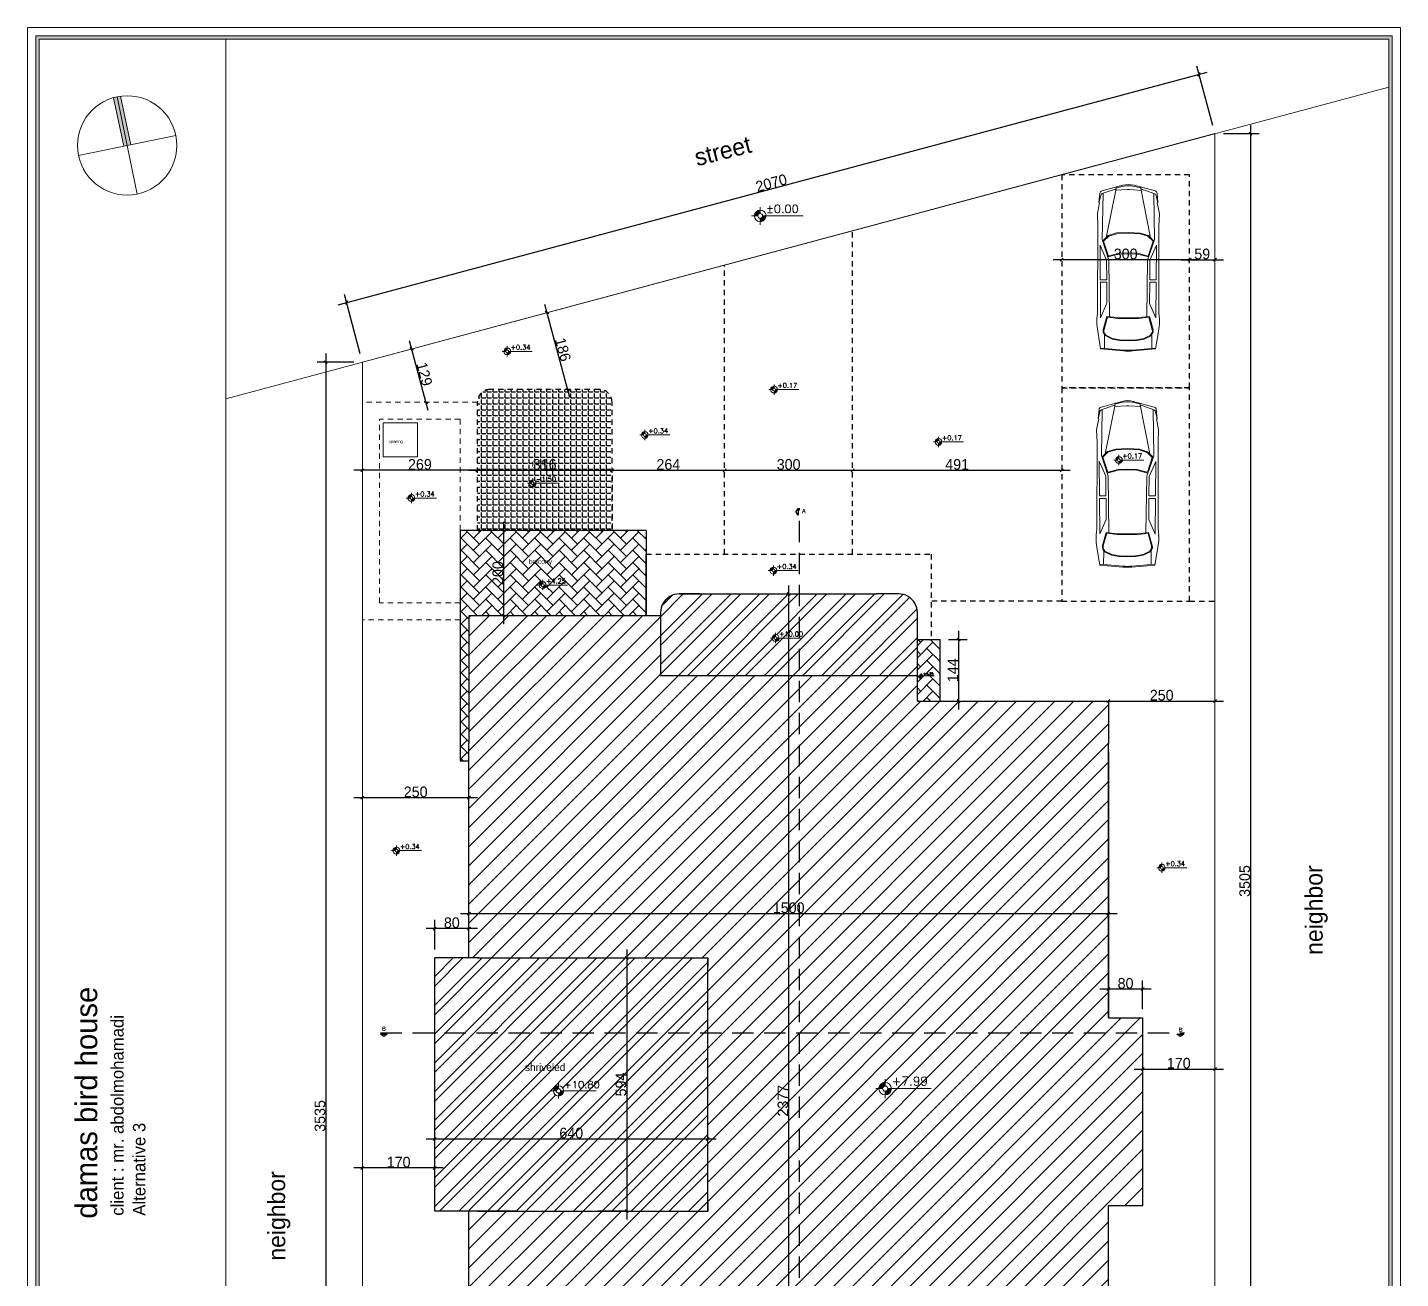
# Model space of a CAD drawing. Header units: metres. Extents: x 294 to 1101, y -498 to -355.
# Drawn here: x 657.96 to 690.16, y -392.95 to -363.62 of the extents above; entities that cross this region are included whole.
import ezdxf

# ---------------------------------------------------------------- set-up
doc = ezdxf.new("R2010")
doc.units = ezdxf.units.M
for name, pattern in [('DASHDOT2', [0.5, 0.25, -0.125, 0, -0.125]), ('DASHED', [0.75, 0.5, -0.25]), ('HIDDEN2', [0.1875, 0.125, -0.0625])]:
    doc.linetypes.add(name, pattern=pattern)
for name, color, linetype, lineweight in [('19-JARDINERIA', 80, 'Continuous', 0), ('2', 2, 'Continuous', 13), ('D', 2, 'Continuous', 13), ('fur', 251, 'Continuous', 9), ('land', 96, 'Continuous', 15), ('roof', 16, 'DASHDOT2', 18), ('wall', 7, 'Continuous', 25)]:
    doc.layers.add(name, color=color, linetype=linetype, lineweight=lineweight)
for name, color, linetype in [('dim', 156, 'Continuous'), ('hatch', 26, 'Continuous'), ('pool', 160, 'Continuous'), ('ramp', 46, 'Continuous'), ('stair', 142, 'Continuous'), ('text', 3, 'Continuous')]:
    doc.layers.add(name, color=color, linetype=linetype)
doc.styles.add('alalala', font='bgothm.ttf', dxfattribs={"height": 0.2})
doc.styles.add('ROMAND', font='romand.shx', dxfattribs={"height": 0.2})
doc.dimstyles.new('DIMA', dxfattribs={"dimtxt": 0.25, "dimasz": 0.07, "dimexe": 0.2, "dimexo": 0.2, "dimgap": 0.01, "dimtad": 1, "dimdec": 0, "dimlfac": 100, "dimrnd": 1, "dimzin": 0, "dimdsep": 46, "dimtxsty": 'Standard', "dimblk1": 'OBLIQUE', "dimblk2": 'OBLIQUE', "dimsah": 1, "dimcen": 0.09, "dimdle": 0.2, "dimclrd": 1, "dimclre": 1, "dimclrt": 2, "dimadec": 0, "dimazin": 0, "dimtfac": 1, "dimtdec": 0, "dimtofl": 0, "dimtmove": 2, "dimatfit": 3, "dimldrblk": 'OBLIQUE', "dimfxl": 1, "dimtolj": 1, "dimtzin": 0, "dimarcsym": 0})

# ---------------------------------------------------------------- blocks, each defined once
blk = doc.blocks.new('A$C6C9229B2')
at = {"layer": 'dim'}
h = blk.add_hatch(color=256, dxfattribs=at)
h.paths.add_polyline_path([(0.294, 0.376), (0.294, 0.492, 0.414214), (0.098, 0.296), (0.214, 0.296, -0.414214)])
h.paths.add_polyline_path([(0.49, 0.296), (0.373, 0.296, -0.414214), (0.294, 0.217), (0.294, 0.1, 0.414214)])
at = {"layer": '2'}
for p, q in [((0.294, 0.592), (0.294, 0.376)), ((0, 0.296), (0.214, 0.296)), ((0.294, 0.217), (0.294, 0)), ((0.373, 0.296), (1.727, 0.296))]:
    blk.add_line(p, q, dxfattribs=at)
for radius in [0.196, 0.0796]:
    blk.add_circle((0.294, 0.296), radius, dxfattribs=at)
blk = doc.blocks.new('_OBLIQUE')
at = {"color": 0, "linetype": 'ByBlock'}
blk.add_line((-0.5, -0.5), (0.5, 0.5), dxfattribs=at)
blk = doc.blocks.new('*D309')
at = {"layer": 'DEFPOINTS', "color": 0, "transparency": 16777216}
for p in [(685.437, -364.715), (685.81, -366.108), (665.816, -371.466)]:
    blk.add_point(p, dxfattribs=at)
at = {"layer": 'wall', "color": 1, "lineweight": -2, "transparency": 16777216}
for p, q in [((685.759, -365.915), (685.385, -364.522)), ((665.249, -370.125), (685.63, -364.663)), ((665.764, -371.272), (665.391, -369.88))]:
    blk.add_line(p, q, dxfattribs=at)
at = {"layer": 'wall', "color": 1, "lineweight": -2, "transparency": 16777216, "xscale": 0.07, "yscale": 0.07, "zscale": 0.07}
for p, rotation in [((685.437, -364.715), 15.00000000000006), ((665.443, -370.073), 195.0000000000001)]:
    blk.add_blockref('_OBLIQUE', p, dxfattribs=dict(at, rotation=rotation))
at = {"layer": 'wall', "color": 2, "transparency": 16777216, "insert": (675.405, -367.264), "char_height": 0.25, "attachment_point": 5, "rotation": 15}
blk.add_mtext('\\A1;2070', dxfattribs=at)
blk = doc.blocks.new('*D310')
at = {"layer": 'DEFPOINTS', "color": 0, "transparency": 16777216}
for p in [(685.81, -366.108), (685.81, -401.157), (686.645, -401.157)]:
    blk.add_point(p, dxfattribs=at)
at = {"layer": 'wall', "color": 1, "lineweight": -2, "transparency": 16777216}
for p, q in [((686.01, -366.108), (686.845, -366.108)), ((686.645, -365.908), (686.645, -401.357)), ((686.01, -401.157), (686.845, -401.157))]:
    blk.add_line(p, q, dxfattribs=at)
at = {"layer": 'wall', "color": 1, "lineweight": -2, "transparency": 16777216, "xscale": 0.07, "yscale": 0.07, "zscale": 0.07}
for p, rotation in [((686.645, -366.108), 90), ((686.645, -401.157), 270)]:
    blk.add_blockref('_OBLIQUE', p, dxfattribs=dict(at, rotation=rotation))
at = {"layer": 'wall', "color": 2, "transparency": 16777216, "insert": (686.51, -383.632), "char_height": 0.25, "attachment_point": 5, "rotation": 90}
blk.add_mtext('\\A1;3505', dxfattribs=at)
blk = doc.blocks.new('*D311')
at = {"layer": 'DEFPOINTS', "color": 0, "transparency": 16777216}
for p in [(665.816, -371.466), (664.955, -406.815), (665.816, -406.815)]:
    blk.add_point(p, dxfattribs=at)
at = {"layer": 'wall', "color": 1, "lineweight": -2, "transparency": 16777216}
for p, q in [((664.955, -371.266), (664.955, -407.015)), ((665.616, -371.466), (664.755, -371.466)), ((665.616, -406.815), (664.755, -406.815))]:
    blk.add_line(p, q, dxfattribs=at)
at = {"layer": 'wall', "color": 1, "lineweight": -2, "transparency": 16777216, "xscale": 0.07, "yscale": 0.07, "zscale": 0.07}
for p, rotation in [((664.955, -371.466), 90), ((664.955, -406.815), 270)]:
    blk.add_blockref('_OBLIQUE', p, dxfattribs=dict(at, rotation=rotation))
at = {"layer": 'wall', "color": 2, "transparency": 16777216, "insert": (664.82, -389.14), "char_height": 0.25, "attachment_point": 5, "rotation": 90}
blk.add_mtext('\\A1;3535', dxfattribs=at)
blk = doc.blocks.new('sdfdfssd')
at = {"layer": 'fur'}
for p, q in [((318.524, -272.841), (319.015, -272.707)), ((318.865, -272.745), (318.622, -273.938)), ((318.861, -272.767), (319.043, -272.728)), ((319.435, -272.768), (319.253, -272.729)), ((319.772, -272.841), (319.28, -272.707)), ((319.431, -272.747), (319.669, -273.94)), ((318.455, -273.112), (318.478, -272.895)), ((318.505, -272.93), (318.456, -273.108)), ((318.858, -272.789), (318.532, -272.902)), ((318.553, -272.895), (318.533, -273.979)), ((319.117, -272.809), (318.849, -272.825)), ((319.179, -272.809), (319.447, -272.827)), ((319.438, -272.79), (319.764, -272.905)), ((319.743, -272.897), (319.758, -273.982)), ((319.79, -272.933), (319.84, -273.115)), ((319.841, -273.114), (319.818, -272.895)), ((318.42, -273.371), (318.473, -273.116)), ((318.432, -273.672), (318.42, -273.371)), ((318.473, -273.116), (318.455, -273.112)), ((319.821, -273.119), (319.841, -273.114)), ((319.874, -273.374), (319.821, -273.119)), ((319.861, -273.675), (319.874, -273.374)), ((318.422, -275.703), (318.432, -273.672)), ((319.862, -275.706), (319.861, -273.675)), ((318.533, -273.979), (318.691, -274.462)), ((318.676, -273.886), (318.545, -274.012)), ((318.686, -273.902), (318.565, -274.018)), ((318.565, -274.018), (318.679, -274.366)), ((318.869, -273.826), (318.676, -273.886)), ((318.872, -273.844), (318.686, -273.902)), ((319.146, -273.811), (318.869, -273.826)), ((319.146, -273.829), (318.872, -273.844)), ((319.146, -273.811), (319.423, -273.827)), ((319.146, -273.829), (319.42, -273.845)), ((319.42, -273.845), (319.606, -273.904)), ((319.423, -273.827), (319.615, -273.888)), ((319.758, -273.982), (319.598, -274.464)), ((319.606, -273.904), (319.726, -274.02)), ((319.726, -274.02), (319.611, -274.368)), ((319.615, -273.888), (319.746, -274.014)), ((318.483, -274.112), (318.636, -274.464)), ((318.488, -274.926), (318.483, -274.112)), ((318.926, -274.32), (318.667, -274.387)), ((318.924, -274.302), (318.679, -274.366)), ((319.145, -274.293), (318.924, -274.302)), ((319.145, -274.311), (318.926, -274.32)), ((319.145, -274.293), (319.366, -274.303)), ((319.145, -274.311), (319.363, -274.321)), ((319.363, -274.321), (319.623, -274.389)), ((319.366, -274.303), (319.611, -274.368)), ((319.807, -274.114), (319.653, -274.466)), ((319.799, -274.926), (319.807, -274.114)), ((318.636, -274.464), (318.639, -274.926)), ((318.691, -274.462), (318.707, -275.788)), ((319.598, -274.464), (319.576, -275.79)), ((319.653, -274.466), (319.648, -274.926)), ((318.488, -274.926), (318.639, -274.926)), ((318.494, -275.815), (318.489, -274.983)), ((318.489, -274.983), (318.64, -274.983)), ((318.64, -274.983), (318.644, -275.474)), ((319.647, -274.983), (319.641, -275.476)), ((319.647, -274.983), (319.798, -274.983)), ((319.648, -274.926), (319.799, -274.926)), ((319.789, -275.818), (319.798, -274.983)), ((318.644, -275.474), (318.494, -275.815)), ((319.641, -275.476), (319.789, -275.818)), ((318.408, -275.838), (318.422, -275.703)), ((318.644, -275.781), (318.558, -276.087)), ((318.657, -275.801), (318.576, -276.092)), ((318.903, -275.81), (318.644, -275.781)), ((318.901, -275.828), (318.657, -275.801)), ((319.15, -275.814), (318.903, -275.81)), ((319.149, -275.832), (318.903, -275.828)), ((319.134, -275.814), (319.38, -275.811)), ((319.134, -275.832), (319.38, -275.829)), ((319.38, -275.811), (319.639, -275.783)), ((319.382, -275.829), (319.626, -275.803)), ((319.626, -275.803), (319.706, -276.095)), ((319.639, -275.783), (319.724, -276.09)), ((319.875, -275.841), (319.862, -275.706)), ((318.434, -276.179), (318.412, -276.018)), ((318.496, -276.544), (318.434, -276.179)), ((318.575, -276.191), (318.603, -276.232)), ((318.586, -276.224), (318.583, -276.529)), ((318.586, -276.224), (318.767, -276.315)), ((318.59, -276.181), (318.615, -276.219)), ((318.615, -276.219), (318.773, -276.297)), ((318.767, -276.315), (318.944, -276.346)), ((318.773, -276.297), (318.948, -276.328)), ((319.509, -276.299), (319.334, -276.329)), ((319.514, -276.316), (319.337, -276.347)), ((319.667, -276.221), (319.509, -276.299)), ((319.696, -276.227), (319.514, -276.316)), ((319.692, -276.183), (319.667, -276.221)), ((319.707, -276.193), (319.679, -276.235)), ((319.696, -276.227), (319.697, -276.531)), ((319.783, -276.546), (319.848, -276.182)), ((319.848, -276.182), (319.871, -276.021)), ((319.032, -276.591), (318.496, -276.544)), ((319.032, -276.572), (318.497, -276.524)), ((318.944, -276.346), (319.141, -276.354)), ((318.945, -276.328), (319.141, -276.336)), ((319.336, -276.329), (319.14, -276.336)), ((319.337, -276.347), (319.141, -276.354)), ((319.248, -276.572), (319.782, -276.527)), ((319.248, -276.591), (319.783, -276.546))]:
    blk.add_line(p, q, dxfattribs=at)
for centre, radius, start, end in [((319.147, -273.191), 0.502, 74.5425, 105.2195), ((319.147, -273.219), 0.502, 77.7862, 101.9758), ((318.54, -272.901), 0.0627, 105.2195, 174.0708), ((318.546, -272.942), 0.0418, 109.0916, 164.3948), ((319.147, -273.31), 0.502, 86.3545, 93.4075), ((319.75, -272.944), 0.0418, 15.3672, 70.6704), ((319.756, -272.901), 0.0627, 5.9292, 74.7805), ((319.157, -275.913), 0.752, 174.2553, 187.9526), ((319.126, -275.913), 0.752, 351.8094, 5.5067), ((318.679, -276.121), 0.125, 164.3504, 213.6169), ((318.679, -276.121), 0.107, 164.3504, 213.6169), ((319.603, -276.123), 0.107, 326.1451, 15.4116), ((319.603, -276.123), 0.125, 326.1451, 15.4116), ((319.142, -275.322), 1.254, 264.9402, 274.8218), ((319.142, -275.342), 1.254, 264.9402, 274.8218)]:
    blk.add_arc(centre, radius, start, end, dxfattribs=at)
blk = doc.blocks.new('*D385')
at = {"layer": 'DEFPOINTS', "color": 0, "transparency": 16777216}
for p in [(665.816, -390.361), (665.816, -390.361), (667.512, -390.361)]:
    blk.add_point(p, dxfattribs=at)
at = {"layer": 'wall', "color": 1, "lineweight": -2, "transparency": 16777216}
blk.add_line((667.712, -390.361), (665.616, -390.361), dxfattribs=at)
at = {"layer": 'wall', "color": 1, "lineweight": -2, "transparency": 16777216, "xscale": 0.07, "yscale": 0.07, "zscale": 0.07, "rotation": 180}
blk.add_blockref('_OBLIQUE', (665.816, -390.361), dxfattribs=at)
at = {"layer": 'wall', "color": 1, "lineweight": -2, "transparency": 16777216, "xscale": 0.07, "yscale": 0.07, "zscale": 0.07}
blk.add_blockref('_OBLIQUE', (667.512, -390.361), dxfattribs=at)
at = {"layer": 'wall', "color": 2, "transparency": 16777216, "insert": (666.664, -390.226), "char_height": 0.25, "attachment_point": 5}
blk.add_mtext('\\A1;170', dxfattribs=at)
blk = doc.blocks.new('*D386')
at = {"layer": 'DEFPOINTS', "color": 0, "transparency": 16777216}
for p in [(684.114, -388.042), (685.81, -388.042), (685.81, -388.042)]:
    blk.add_point(p, dxfattribs=at)
at = {"layer": 'wall', "color": 1, "lineweight": -2, "transparency": 16777216}
blk.add_line((683.914, -388.042), (686.01, -388.042), dxfattribs=at)
at = {"layer": 'wall', "color": 1, "lineweight": -2, "transparency": 16777216, "xscale": 0.07, "yscale": 0.07, "zscale": 0.07, "rotation": 180}
blk.add_blockref('_OBLIQUE', (684.114, -388.042), dxfattribs=at)
at = {"layer": 'wall', "color": 1, "lineweight": -2, "transparency": 16777216, "xscale": 0.07, "yscale": 0.07, "zscale": 0.07}
blk.add_blockref('_OBLIQUE', (685.81, -388.042), dxfattribs=at)
at = {"layer": 'wall', "color": 2, "transparency": 16777216, "insert": (684.962, -387.907), "char_height": 0.25, "attachment_point": 5}
blk.add_mtext('\\A1;170', dxfattribs=at)
blk = doc.blocks.new('*D387')
at = {"layer": 'DEFPOINTS', "color": 0, "transparency": 16777216}
for p in [(683.314, -379.411), (685.81, -379.411), (685.81, -379.411)]:
    blk.add_point(p, dxfattribs=at)
at = {"layer": 'wall', "color": 1, "lineweight": -2, "transparency": 16777216}
blk.add_line((683.114, -379.411), (686.01, -379.411), dxfattribs=at)
at = {"layer": 'wall', "color": 1, "lineweight": -2, "transparency": 16777216, "xscale": 0.07, "yscale": 0.07, "zscale": 0.07, "rotation": 180}
blk.add_blockref('_OBLIQUE', (683.314, -379.411), dxfattribs=at)
at = {"layer": 'wall', "color": 1, "lineweight": -2, "transparency": 16777216, "xscale": 0.07, "yscale": 0.07, "zscale": 0.07}
blk.add_blockref('_OBLIQUE', (685.81, -379.411), dxfattribs=at)
at = {"layer": 'wall', "color": 2, "transparency": 16777216, "insert": (684.562, -379.276), "char_height": 0.25, "attachment_point": 5}
blk.add_mtext('\\A1;250', dxfattribs=at)
blk = doc.blocks.new('*D388')
at = {"layer": 'DEFPOINTS', "color": 0, "transparency": 16777216}
for p in [(665.816, -381.678), (665.816, -381.678), (668.312, -381.678)]:
    blk.add_point(p, dxfattribs=at)
at = {"layer": 'wall', "color": 1, "lineweight": -2, "transparency": 16777216}
blk.add_line((668.512, -381.678), (665.616, -381.678), dxfattribs=at)
at = {"layer": 'wall', "color": 1, "lineweight": -2, "transparency": 16777216, "xscale": 0.07, "yscale": 0.07, "zscale": 0.07, "rotation": 180}
blk.add_blockref('_OBLIQUE', (665.816, -381.678), dxfattribs=at)
at = {"layer": 'wall', "color": 1, "lineweight": -2, "transparency": 16777216, "xscale": 0.07, "yscale": 0.07, "zscale": 0.07}
blk.add_blockref('_OBLIQUE', (668.312, -381.678), dxfattribs=at)
at = {"layer": 'wall', "color": 2, "transparency": 16777216, "insert": (667.064, -381.543), "char_height": 0.25, "attachment_point": 5}
blk.add_mtext('\\A1;250', dxfattribs=at)
blk = doc.blocks.new('*D389')
at = {"layer": 'DEFPOINTS', "color": 0, "transparency": 16777216}
for p in [(670.147, -370.305), (670.147, -370.305), (670.629, -372.105)]:
    blk.add_point(p, dxfattribs=at)
at = {"layer": 'wall', "color": 1, "lineweight": -2, "transparency": 16777216}
blk.add_line((670.681, -372.298), (670.095, -370.112), dxfattribs=at)
at = {"layer": 'wall', "color": 1, "lineweight": -2, "transparency": 16777216, "xscale": 0.07, "yscale": 0.07, "zscale": 0.07}
for p, rotation in [((670.147, -370.305), 105.0000000000011), ((670.629, -372.105), 285.0000000000011)]:
    blk.add_blockref('_OBLIQUE', p, dxfattribs=dict(at, rotation=rotation))
at = {"layer": 'wall', "color": 2, "transparency": 16777216, "insert": (670.518, -371.17), "char_height": 0.25, "attachment_point": 5, "rotation": 285}
blk.add_mtext('\\A1;186', dxfattribs=at)
blk = doc.blocks.new('*D390')
at = {"layer": 'DEFPOINTS', "color": 0, "transparency": 16777216}
for p in [(666.97, -371.156), (666.97, -371.156), (667.305, -372.405)]:
    blk.add_point(p, dxfattribs=at)
at = {"layer": 'wall', "color": 1, "lineweight": -2, "transparency": 16777216}
blk.add_line((667.357, -372.598), (666.918, -370.963), dxfattribs=at)
at = {"layer": 'wall', "color": 1, "lineweight": -2, "transparency": 16777216, "xscale": 0.07, "yscale": 0.07, "zscale": 0.07}
for p, rotation in [((666.97, -371.156), 105.0000000000032), ((667.305, -372.405), 285.0000000000032)]:
    blk.add_blockref('_OBLIQUE', p, dxfattribs=dict(at, rotation=rotation))
at = {"layer": 'wall', "color": 2, "transparency": 16777216, "insert": (667.268, -371.746), "char_height": 0.25, "attachment_point": 5, "rotation": 285}
blk.add_mtext('\\A1;129', dxfattribs=at)
blk = doc.blocks.new('*D391')
at = {"layer": 'DEFPOINTS', "color": 0, "transparency": 16777216}
for p in [(685.217, -369.065), (685.81, -369.065), (685.81, -369.065)]:
    blk.add_point(p, dxfattribs=at)
at = {"layer": 'wall', "color": 1, "lineweight": -2, "transparency": 16777216}
blk.add_line((685.017, -369.065), (686.01, -369.065), dxfattribs=at)
at = {"layer": 'wall', "color": 1, "lineweight": -2, "transparency": 16777216, "xscale": 0.07, "yscale": 0.07, "zscale": 0.07, "rotation": 180}
blk.add_blockref('_OBLIQUE', (685.217, -369.065), dxfattribs=at)
at = {"layer": 'wall', "color": 1, "lineweight": -2, "transparency": 16777216, "xscale": 0.07, "yscale": 0.07, "zscale": 0.07}
blk.add_blockref('_OBLIQUE', (685.81, -369.065), dxfattribs=at)
at = {"layer": 'wall', "color": 2, "transparency": 16777216, "insert": (685.513, -368.93), "char_height": 0.25, "attachment_point": 5}
blk.add_mtext('\\A1;59', dxfattribs=at)
blk = doc.blocks.new('*D392')
at = {"layer": 'DEFPOINTS', "color": 0, "transparency": 16777216}
for p in [(682.217, -369.065), (682.217, -369.065), (685.217, -369.065)]:
    blk.add_point(p, dxfattribs=at)
at = {"layer": 'wall', "color": 1, "lineweight": -2, "transparency": 16777216}
blk.add_line((685.417, -369.065), (682.017, -369.065), dxfattribs=at)
at = {"layer": 'wall', "color": 1, "lineweight": -2, "transparency": 16777216, "xscale": 0.07, "yscale": 0.07, "zscale": 0.07, "rotation": 180}
blk.add_blockref('_OBLIQUE', (682.217, -369.065), dxfattribs=at)
at = {"layer": 'wall', "color": 1, "lineweight": -2, "transparency": 16777216, "xscale": 0.07, "yscale": 0.07, "zscale": 0.07}
blk.add_blockref('_OBLIQUE', (685.217, -369.065), dxfattribs=at)
at = {"layer": 'wall', "color": 2, "transparency": 16777216, "insert": (683.717, -368.93), "char_height": 0.25, "attachment_point": 5}
blk.add_mtext('\\A1;300', dxfattribs=at)
blk = doc.blocks.new('*D393')
at = {"layer": 'DEFPOINTS', "color": 0, "transparency": 16777216}
for p in [(675.813, -376.9), (675.813, -376.9), (675.813, -400.669)]:
    blk.add_point(p, dxfattribs=at)
at = {"layer": 'wall', "color": 1, "lineweight": -2, "transparency": 16777216}
blk.add_line((675.813, -400.869), (675.813, -376.7), dxfattribs=at)
at = {"layer": 'wall', "color": 1, "lineweight": -2, "transparency": 16777216, "xscale": 0.07, "yscale": 0.07, "zscale": 0.07}
for p, rotation in [((675.813, -376.9), 90), ((675.813, -400.669), 270)]:
    blk.add_blockref('_OBLIQUE', p, dxfattribs=dict(at, rotation=rotation))
at = {"layer": 'wall', "color": 2, "transparency": 16777216, "insert": (675.678, -388.784), "char_height": 0.25, "attachment_point": 5, "rotation": 90}
blk.add_mtext('\\A1;2377', dxfattribs=at)
blk = doc.blocks.new('*D394')
at = {"layer": 'DEFPOINTS', "color": 0, "transparency": 16777216}
for p in [(668.312, -384.396), (683.314, -384.396), (683.314, -384.396)]:
    blk.add_point(p, dxfattribs=at)
at = {"layer": 'wall', "color": 1, "lineweight": -2, "transparency": 16777216}
blk.add_line((668.112, -384.396), (683.514, -384.396), dxfattribs=at)
at = {"layer": 'wall', "color": 1, "lineweight": -2, "transparency": 16777216, "xscale": 0.07, "yscale": 0.07, "zscale": 0.07, "rotation": 180}
blk.add_blockref('_OBLIQUE', (668.312, -384.396), dxfattribs=at)
at = {"layer": 'wall', "color": 1, "lineweight": -2, "transparency": 16777216, "xscale": 0.07, "yscale": 0.07, "zscale": 0.07}
blk.add_blockref('_OBLIQUE', (683.314, -384.396), dxfattribs=at)
at = {"layer": 'wall', "color": 2, "transparency": 16777216, "insert": (675.813, -384.261), "char_height": 0.25, "attachment_point": 5}
blk.add_mtext('\\A1;1500', dxfattribs=at)
blk = doc.blocks.new('*D395')
at = {"layer": 'DEFPOINTS', "color": 0, "transparency": 16777216}
for p in [(669.125, -375.411), (669.125, -377.411), (669.125, -377.411)]:
    blk.add_point(p, dxfattribs=at)
at = {"layer": 'wall', "color": 1, "lineweight": -2, "transparency": 16777216}
blk.add_line((669.125, -375.211), (669.125, -377.611), dxfattribs=at)
at = {"layer": 'wall', "color": 1, "lineweight": -2, "transparency": 16777216, "xscale": 0.07, "yscale": 0.07, "zscale": 0.07}
for p, rotation in [((669.125, -375.411), 90), ((669.125, -377.411), 270)]:
    blk.add_blockref('_OBLIQUE', p, dxfattribs=dict(at, rotation=rotation))
at = {"layer": 'wall', "color": 2, "transparency": 16777216, "insert": (668.99, -376.411), "char_height": 0.25, "attachment_point": 5, "rotation": 90}
blk.add_mtext('\\A1;200', dxfattribs=at)
blk = doc.blocks.new('*D396')
at = {"layer": 'DEFPOINTS', "color": 0, "transparency": 16777216}
for p in [(665.816, -374), (665.816, -374), (668.51, -374)]:
    blk.add_point(p, dxfattribs=at)
at = {"layer": 'wall', "color": 1, "lineweight": -2, "transparency": 16777216}
blk.add_line((668.71, -374), (665.616, -374), dxfattribs=at)
at = {"layer": 'wall', "color": 1, "lineweight": -2, "transparency": 16777216, "xscale": 0.07, "yscale": 0.07, "zscale": 0.07, "rotation": 180}
blk.add_blockref('_OBLIQUE', (665.816, -374), dxfattribs=at)
at = {"layer": 'wall', "color": 1, "lineweight": -2, "transparency": 16777216, "xscale": 0.07, "yscale": 0.07, "zscale": 0.07}
blk.add_blockref('_OBLIQUE', (668.51, -374), dxfattribs=at)
at = {"layer": 'wall', "color": 2, "transparency": 16777216, "insert": (667.163, -373.865), "char_height": 0.25, "attachment_point": 5}
blk.add_mtext('\\A1;269', dxfattribs=at)
blk = doc.blocks.new('*D397')
at = {"layer": 'DEFPOINTS', "color": 0, "transparency": 16777216}
for p in [(668.51, -374), (671.67, -374), (671.67, -374)]:
    blk.add_point(p, dxfattribs=at)
at = {"layer": 'wall', "color": 1, "lineweight": -2, "transparency": 16777216}
blk.add_line((668.31, -374), (671.87, -374), dxfattribs=at)
at = {"layer": 'wall', "color": 1, "lineweight": -2, "transparency": 16777216, "xscale": 0.07, "yscale": 0.07, "zscale": 0.07, "rotation": 180}
blk.add_blockref('_OBLIQUE', (668.51, -374), dxfattribs=at)
at = {"layer": 'wall', "color": 1, "lineweight": -2, "transparency": 16777216, "xscale": 0.07, "yscale": 0.07, "zscale": 0.07}
blk.add_blockref('_OBLIQUE', (671.67, -374), dxfattribs=at)
at = {"layer": 'wall', "color": 2, "transparency": 16777216, "insert": (670.09, -373.865), "char_height": 0.25, "attachment_point": 5}
blk.add_mtext('\\A1;316', dxfattribs=at)
blk = doc.blocks.new('*D398')
at = {"layer": 'DEFPOINTS', "color": 0, "transparency": 16777216}
for p in [(671.67, -374), (674.311, -374), (674.311, -374)]:
    blk.add_point(p, dxfattribs=at)
at = {"layer": 'wall', "color": 1, "lineweight": -2, "transparency": 16777216}
blk.add_line((671.47, -374), (674.511, -374), dxfattribs=at)
at = {"layer": 'wall', "color": 1, "lineweight": -2, "transparency": 16777216, "xscale": 0.07, "yscale": 0.07, "zscale": 0.07, "rotation": 180}
blk.add_blockref('_OBLIQUE', (671.67, -374), dxfattribs=at)
at = {"layer": 'wall', "color": 1, "lineweight": -2, "transparency": 16777216, "xscale": 0.07, "yscale": 0.07, "zscale": 0.07}
blk.add_blockref('_OBLIQUE', (674.311, -374), dxfattribs=at)
at = {"layer": 'wall', "color": 2, "transparency": 16777216, "insert": (672.99, -373.865), "char_height": 0.25, "attachment_point": 5}
blk.add_mtext('\\A1;264', dxfattribs=at)
blk = doc.blocks.new('*D399')
at = {"layer": 'DEFPOINTS', "color": 0, "transparency": 16777216}
for p in [(674.311, -374), (677.311, -374), (677.311, -374)]:
    blk.add_point(p, dxfattribs=at)
at = {"layer": 'wall', "color": 1, "lineweight": -2, "transparency": 16777216}
blk.add_line((674.111, -374), (677.511, -374), dxfattribs=at)
at = {"layer": 'wall', "color": 1, "lineweight": -2, "transparency": 16777216, "xscale": 0.07, "yscale": 0.07, "zscale": 0.07, "rotation": 180}
blk.add_blockref('_OBLIQUE', (674.311, -374), dxfattribs=at)
at = {"layer": 'wall', "color": 1, "lineweight": -2, "transparency": 16777216, "xscale": 0.07, "yscale": 0.07, "zscale": 0.07}
blk.add_blockref('_OBLIQUE', (677.311, -374), dxfattribs=at)
at = {"layer": 'wall', "color": 2, "transparency": 16777216, "insert": (675.811, -373.865), "char_height": 0.25, "attachment_point": 5}
blk.add_mtext('\\A1;300', dxfattribs=at)
blk = doc.blocks.new('*D400')
at = {"layer": 'DEFPOINTS', "color": 0, "transparency": 16777216}
for p in [(677.311, -374), (682.217, -374), (682.217, -374)]:
    blk.add_point(p, dxfattribs=at)
at = {"layer": 'wall', "color": 1, "lineweight": -2, "transparency": 16777216}
blk.add_line((677.111, -374), (682.417, -374), dxfattribs=at)
at = {"layer": 'wall', "color": 1, "lineweight": -2, "transparency": 16777216, "xscale": 0.07, "yscale": 0.07, "zscale": 0.07, "rotation": 180}
blk.add_blockref('_OBLIQUE', (677.311, -374), dxfattribs=at)
at = {"layer": 'wall', "color": 1, "lineweight": -2, "transparency": 16777216, "xscale": 0.07, "yscale": 0.07, "zscale": 0.07}
blk.add_blockref('_OBLIQUE', (682.217, -374), dxfattribs=at)
at = {"layer": 'wall', "color": 2, "transparency": 16777216, "insert": (679.764, -373.865), "char_height": 0.25, "attachment_point": 5}
blk.add_mtext('\\A1;491', dxfattribs=at)
blk = doc.blocks.new('*D401')
at = {"layer": 'DEFPOINTS', "color": 0, "transparency": 16777216}
for p in [(679.362, -377.969), (679.362, -379.411), (679.799, -379.411)]:
    blk.add_point(p, dxfattribs=at)
at = {"layer": 'wall', "color": 1, "lineweight": -2, "transparency": 16777216}
for p, q in [((679.799, -377.769), (679.799, -379.611)), ((679.562, -377.969), (679.999, -377.969)), ((679.562, -379.411), (679.999, -379.411))]:
    blk.add_line(p, q, dxfattribs=at)
at = {"layer": 'wall', "color": 1, "lineweight": -2, "transparency": 16777216, "xscale": 0.07, "yscale": 0.07, "zscale": 0.07}
for p, rotation in [((679.799, -377.969), 90), ((679.799, -379.411), 270)]:
    blk.add_blockref('_OBLIQUE', p, dxfattribs=dict(at, rotation=rotation))
at = {"layer": 'wall', "color": 2, "transparency": 16777216, "insert": (679.664, -378.69), "char_height": 0.25, "attachment_point": 5, "rotation": 90}
blk.add_mtext('\\A1;144', dxfattribs=at)
blk = doc.blocks.new('*D402')
at = {"layer": 'DEFPOINTS', "color": 0, "transparency": 16777216}
for p in [(683.314, -386.167), (683.314, -386.838), (684.114, -386.838)]:
    blk.add_point(p, dxfattribs=at)
at = {"layer": 'wall', "color": 1, "lineweight": -2, "transparency": 16777216}
for p, q in [((683.314, -386.638), (683.314, -385.967)), ((684.114, -386.638), (684.114, -385.967)), ((684.314, -386.167), (683.114, -386.167))]:
    blk.add_line(p, q, dxfattribs=at)
at = {"layer": 'wall', "color": 1, "lineweight": -2, "transparency": 16777216, "xscale": 0.07, "yscale": 0.07, "zscale": 0.07, "rotation": 180}
blk.add_blockref('_OBLIQUE', (683.314, -386.167), dxfattribs=at)
at = {"layer": 'wall', "color": 1, "lineweight": -2, "transparency": 16777216, "xscale": 0.07, "yscale": 0.07, "zscale": 0.07}
blk.add_blockref('_OBLIQUE', (684.114, -386.167), dxfattribs=at)
at = {"layer": 'wall', "color": 2, "transparency": 16777216, "insert": (683.714, -386.032), "char_height": 0.25, "attachment_point": 5}
blk.add_mtext('\\A1;80', dxfattribs=at)
blk = doc.blocks.new('*D403')
at = {"layer": 'DEFPOINTS', "color": 0, "transparency": 16777216}
for p in [(667.512, -384.746), (667.512, -385.437), (668.312, -385.437)]:
    blk.add_point(p, dxfattribs=at)
at = {"layer": 'wall', "color": 1, "lineweight": -2, "transparency": 16777216}
for p, q in [((668.512, -384.746), (667.312, -384.746)), ((667.512, -385.237), (667.512, -384.546)), ((668.312, -385.237), (668.312, -384.546))]:
    blk.add_line(p, q, dxfattribs=at)
at = {"layer": 'wall', "color": 1, "lineweight": -2, "transparency": 16777216, "xscale": 0.07, "yscale": 0.07, "zscale": 0.07, "rotation": 180}
blk.add_blockref('_OBLIQUE', (667.512, -384.746), dxfattribs=at)
at = {"layer": 'wall', "color": 1, "lineweight": -2, "transparency": 16777216, "xscale": 0.07, "yscale": 0.07, "zscale": 0.07}
blk.add_blockref('_OBLIQUE', (668.312, -384.746), dxfattribs=at)
at = {"layer": 'wall', "color": 2, "transparency": 16777216, "insert": (667.912, -384.611), "char_height": 0.25, "attachment_point": 5}
blk.add_mtext('\\A1;80', dxfattribs=at)
blk = doc.blocks.new('*D404')
at = {"layer": 'DEFPOINTS', "color": 0, "transparency": 16777216}
for p in [(672.015, -385.437), (672.015, -391.372), (672.015, -391.372)]:
    blk.add_point(p, dxfattribs=at)
at = {"layer": 'wall', "color": 1, "lineweight": -2, "transparency": 16777216}
blk.add_line((672.015, -385.237), (672.015, -391.572), dxfattribs=at)
at = {"layer": 'wall', "color": 1, "lineweight": -2, "transparency": 16777216, "xscale": 0.07, "yscale": 0.07, "zscale": 0.07}
for p, rotation in [((672.015, -385.437), 90), ((672.015, -391.372), 270)]:
    blk.add_blockref('_OBLIQUE', p, dxfattribs=dict(at, rotation=rotation))
at = {"layer": 'wall', "color": 2, "transparency": 16777216, "insert": (671.88, -388.404), "char_height": 0.25, "attachment_point": 5, "rotation": 90}
blk.add_mtext('\\A1;594', dxfattribs=at)
blk = doc.blocks.new('*D405')
at = {"layer": 'DEFPOINTS', "color": 0, "transparency": 16777216}
for p in [(667.512, -389.679), (673.913, -389.679), (673.913, -389.679)]:
    blk.add_point(p, dxfattribs=at)
at = {"layer": 'wall', "color": 1, "lineweight": -2, "transparency": 16777216}
blk.add_line((667.312, -389.679), (674.113, -389.679), dxfattribs=at)
at = {"layer": 'wall', "color": 1, "lineweight": -2, "transparency": 16777216, "xscale": 0.07, "yscale": 0.07, "zscale": 0.07, "rotation": 180}
blk.add_blockref('_OBLIQUE', (667.512, -389.679), dxfattribs=at)
at = {"layer": 'wall', "color": 1, "lineweight": -2, "transparency": 16777216, "xscale": 0.07, "yscale": 0.07, "zscale": 0.07}
blk.add_blockref('_OBLIQUE', (673.913, -389.679), dxfattribs=at)
at = {"layer": 'wall', "color": 2, "transparency": 16777216, "insert": (670.713, -389.544), "char_height": 0.25, "attachment_point": 5}
blk.add_mtext('\\A1;640', dxfattribs=at)

msp = doc.modelspace()

# ---------------------------------------------------------------- hatches: boundary and pattern name
at = {"layer": '19-JARDINERIA'}
h = msp.add_hatch(color=251, dxfattribs=at)
h.paths.add_polyline_path([(658.152, -363.812), (658.152, -408.823), (689.97, -408.823), (689.97, -363.812)])
h.paths.add_polyline_path([(658.23, -363.89), (658.23, -408.745), (689.892, -408.745), (689.892, -363.89)], flags=16)
h = msp.add_hatch(color=251, dxfattribs=at)
h.dxf.hatch_style = 1
h.paths.add_polyline_path([(660.061, -365.244, 0.017994), (659.98, -365.264), (660.215, -366.401), (660.297, -366.384)])
h = msp.add_hatch(color=251, dxfattribs=at)
h.dxf.hatch_style = 1
h.paths.add_polyline_path([(660.144, -365.23, 0.017994), (660.061, -365.244), (660.297, -366.384), (660.379, -366.367)])
at = {"layer": 'hatch'}
h = msp.add_hatch(dxfattribs=at)
h.set_pattern_fill('AR-HBONE', color=256, scale=0.002)
h.paths.add_polyline_path([(668.11, -375.411), (668.11, -380.811), (668.312, -380.811), (668.312, -380.411), (668.312, -377.411), (672.47, -377.411), (672.47, -375.411)])
h.paths.add_polyline_path([(670.123, -376.694, -1), (669.963, -376.694, -1)], flags=16)
h.paths.add_polyline_path([(670.075, -376.694, -1), (670.01, -376.694, -1)], flags=0)
h.paths.add_polyline_path([(669.695, -376.222), (670.743, -376.222), (670.743, -376.081), (669.695, -376.081)], flags=24)
h.paths.add_polyline_path([(670.116, -376.682), (670.652, -376.682), (670.652, -376.513), (670.116, -376.513)], flags=24)
h = msp.add_hatch(dxfattribs=at)
h.set_pattern_fill('ANSI32', color=256, scale=0.05)
h.paths.add_polyline_path([(678.831, -377.337), (678.827, -377.28), (678.816, -377.223), (678.797, -377.169), (678.772, -377.118), (678.74, -377.071), (678.703, -377.028), (678.66, -376.99), (678.612, -376.958), (678.561, -376.933), (678.507, -376.915), (678.451, -376.903), (678.394, -376.9), (677.87, -376.9), (673.244, -376.9), (673.187, -376.903), (673.131, -376.915), (673.077, -376.933), (673.025, -376.958), (672.978, -376.99), (672.935, -377.028), (672.897, -377.071), (672.865, -377.118), (672.84, -377.169), (672.822, -377.223), (672.811, -377.28), (672.807, -377.337), (672.807, -377.52), (672.807, -377.611), (672.807, -378.811), (674.037, -378.811), (677.6, -378.811), (678.831, -378.811), (678.831, -378.169), (678.831, -377.809), (678.831, -377.52)])
h.paths.add_polyline_path([(675.587, -377.935, -1), (675.427, -377.935, -1)], flags=16)
h.paths.add_polyline_path([(675.54, -377.935, -1), (675.475, -377.935, -1)], flags=0)
h.paths.add_polyline_path([(675.581, -377.924), (676.224, -377.924), (676.224, -377.754), (675.581, -377.754)], flags=24)
h = msp.add_hatch(dxfattribs=at)
h.set_pattern_fill('ANSI31', color=256, scale=0.1)
h.paths.add_polyline_path([(683.314, -380.611), (683.314, -380.411), (683.314, -379.411), (678.831, -379.411), (678.831, -378.811), (677.6, -378.811), (674.037, -378.811), (672.807, -378.811), (672.807, -378.169), (672.807, -377.611), (672.807, -377.52), (672.807, -377.411), (668.312, -377.411), (668.312, -380.411), (668.312, -385.437), (668.546, -385.437), (669.434, -385.437), (673.913, -385.437), (673.913, -385.637), (673.913, -391.372), (668.512, -391.372), (668.312, -391.372), (668.312, -400.669), (683.314, -400.669), (683.314, -391.247), (684.114, -391.247), (684.114, -386.838), (683.314, -386.838)])
h.paths.add_polyline_path([(678.224, -388.501, -1), (677.929, -388.501, -1)], flags=16)
h.paths.add_polyline_path([(678.137, -388.501, -1), (678.017, -388.501, -1)], flags=0)
h.paths.add_polyline_path([(678.212, -388.48), (679.188, -388.48), (679.188, -388.167), (678.212, -388.167)], flags=24)
h = msp.add_hatch(dxfattribs=at)
h.set_pattern_fill('AR-HBONE', color=256, scale=0.002)
h.paths.add_polyline_path([(679.362, -377.969), (678.831, -377.969), (678.831, -378.811), (678.831, -379.411), (679.362, -379.411)])
h.paths.add_polyline_path([(678.963, -378.824, -1), (678.878, -378.824, -1)], flags=16)
h.paths.add_polyline_path([(678.938, -378.824, -1), (678.904, -378.824, -1)], flags=0)
h.paths.add_polyline_path([(678.96, -378.818), (679.244, -378.818), (679.244, -378.728), (678.96, -378.728)], flags=24)
h.paths.add_polyline_path([(678.96, -378.818), (679.244, -378.818), (679.244, -378.728), (678.96, -378.728)], flags=24)
h = msp.add_hatch(dxfattribs=at)
h.set_pattern_fill('ANSI32', color=256, scale=0.05)
h.paths.add_polyline_path([(673.913, -385.437), (669.434, -385.437), (668.512, -385.437), (667.512, -385.437), (667.512, -391.372), (669.434, -391.372), (673.913, -391.372), (673.913, -391.172)])
h.paths.add_polyline_path([(670.535, -388.553, -1), (670.294, -388.553, -1)], flags=16)
h.paths.add_polyline_path([(670.464, -388.553, -1), (670.366, -388.553, -1)], flags=0)
h.paths.add_polyline_path([(669.589, -388.125), (671.656, -388.125), (671.656, -387.907), (669.589, -387.907)], flags=24)
h.paths.add_polyline_path([(670.526, -388.536), (671.496, -388.536), (671.496, -388.28), (670.526, -388.28)], flags=24)
at = {"layer": 'pool', "linetype": 'HIDDEN2'}
h = msp.add_hatch(dxfattribs=at)
h.set_pattern_fill('ANGLE', color=256, scale=0.02)
h.set_pattern_definition([(0, (0, 0), (0, 0.1397), [0.1016, -0.0381]), (90, (0, 0), (-0.1397, 9e-18), [0.1016, -0.0381])])
h.paths.add_polyline_path([(671.67, -372.405, 0.414214), (671.37, -372.105), (668.81, -372.105, 0.414214), (668.51, -372.405), (668.51, -375.411), (671.67, -375.411), (671.67, -374.121)])
h.paths.add_polyline_path([(669.888, -374.305, -1), (669.728, -374.305, -1)], flags=16)
h.paths.add_polyline_path([(669.841, -374.305, -1), (669.776, -374.305, -1)], flags=0)
h.paths.add_polyline_path([(669.768, -373.907), (670.393, -373.907), (670.393, -373.767), (669.768, -373.767)], flags=24)
h.paths.add_polyline_path([(669.882, -374.294), (670.418, -374.294), (670.418, -374.124), (669.882, -374.124)], flags=24)

# ---------------------------------------------------------------- linework, layer by layer
msp.add_line((667.512, -391.372), (667.512, -385.437))
at = {"layer": '19-JARDINERIA', "color": 251}
for p, q in [((662.608, -363.89), (662.608, -408.745)), ((659.98, -365.264), (660.215, -366.401)), ((660.061, -365.244), (660.533, -367.524)), ((660.144, -365.23), (660.379, -366.367)), ((659.157, -366.62), (661.438, -366.148))]:
    msp.add_line(p, q, dxfattribs=at)
for points in [[(657.958, -363.618), (657.958, -409.017), (690.164, -409.017), (690.164, -363.618)], [(658.152, -363.812), (658.152, -408.823), (689.97, -408.823), (689.97, -363.812)], [(658.23, -363.89), (658.23, -408.745), (689.892, -408.745), (689.892, -363.89)]]:
    msp.add_lwpolyline(points, close=True, dxfattribs=at)
msp.add_circle((660.297, -366.384), 1.165, dxfattribs=at)
msp.add_circle((660.297, -366.384), 1.165, dxfattribs=at)
at = {"layer": 'fur', "linetype": 'HIDDEN2'}
for p, q in [((668.51, -372.405), (665.819, -372.405)), ((666.219, -377.111), (666.219, -372.805)), ((668.11, -372.805), (666.219, -372.805)), ((668.11, -372.805), (668.11, -377.111)), ((668.11, -377.111), (666.219, -377.111)), ((668.11, -377.511), (665.812, -377.511))]:
    msp.add_line(p, q, dxfattribs=at)
at = {"layer": 'fur'}
msp.add_lwpolyline([(666.303, -373.686), (667.103, -373.686), (667.103, -372.886), (666.303, -372.886)], close=True, dxfattribs=at)
at = {"layer": 'land'}
msp.add_line((662.608, -372.325), (689.892, -365.014), dxfattribs=at)
msp.add_line((662.608, -372.325), (689.892, -365.014), dxfattribs=at)
msp.add_lwpolyline([(685.81, -366.108), (665.816, -371.466), (665.816, -406.815), (679.738, -402.737), (685.81, -401.157)], close=True, dxfattribs=at)
at = {"layer": 'pool', "linetype": 'HIDDEN2'}
for p, q in [((671.37, -372.105), (668.77, -372.105)), ((668.51, -375.411), (668.51, -372.405)), ((671.67, -375.411), (671.67, -372.405)), ((671.67, -374.121), (671.67, -375.411))]:
    msp.add_line(p, q, dxfattribs=at)
for centre, start, end in [((668.81, -372.405), 90, 180), ((671.37, -372.405), 0, 90)]:
    msp.add_arc(centre, 0.3, start, end, dxfattribs=at)
at = {"layer": 'ramp', "linetype": 'HIDDEN2'}
for points in [[(682.217, -372.071), (685.217, -372.071), (685.217, -367.071), (682.217, -367.071)], [(682.217, -377.071), (685.217, -377.071), (685.217, -372.071), (682.217, -372.071)]]:
    msp.add_lwpolyline(points, close=True, dxfattribs=at)
at = {"layer": 'roof'}
for p, q in [((672.015, -385.437), (673.513, -385.437)), ((668.512, -391.372), (673.913, -391.372))]:
    msp.add_line(p, q, dxfattribs=at)
at = {"layer": 'stair', "linetype": 'HIDDEN2'}
for p, q in [((677.311, -375.969), (677.311, -368.386)), ((674.311, -375.969), (674.311, -369.189)), ((672.47, -375.969), (679.156, -375.969)), ((679.156, -375.969), (679.156, -377.969)), ((682.217, -377.071), (679.156, -377.071)), ((685.217, -377.071), (685.81, -377.071))]:
    msp.add_line(p, q, dxfattribs=at)
at = {"layer": 'text', "linetype": 'DASHED'}
for p, q in [((676.033, -374.888), (675.983, -374.969)), ((676.033, -375.051), (675.983, -374.969)), ((676.033, -374.888), (676.033, -375.051)), ((676.07, -401.938), (676.07, -374.886)), ((666.239, -387.192), (685.096, -387.192)), ((666.239, -387.226), (666.399, -387.226)), ((666.319, -387.28), (666.239, -387.226)), ((666.399, -387.226), (666.319, -387.28)), ((684.919, -387.226), (685.079, -387.226)), ((684.999, -387.28), (684.919, -387.226)), ((685.079, -387.226), (684.999, -387.28))]:
    msp.add_line(p, q, dxfattribs=at)
at = {"layer": 'wall'}
for p, q in [((672.47, -375.411), (668.11, -375.411)), ((668.11, -375.411), (668.11, -380.811)), ((672.47, -375.411), (672.47, -377.411)), ((672.47, -377.411), (672.47, -375.969)), ((672.865, -377.118), (672.84, -377.169)), ((672.897, -377.071), (672.865, -377.118)), ((672.935, -377.028), (672.897, -377.071)), ((672.935, -377.028), (672.978, -376.99)), ((673.025, -376.958), (672.978, -376.99)), ((673.077, -376.933), (673.025, -376.958)), ((673.131, -376.915), (673.077, -376.933)), ((673.187, -376.903), (673.131, -376.915)), ((673.244, -376.9), (673.187, -376.903)), ((673.244, -376.9), (677.87, -376.9)), ((673.723, -376.9), (673.244, -376.9)), ((677.87, -376.9), (677.835, -376.902)), ((678.394, -376.9), (677.87, -376.9)), ((678.451, -376.903), (678.394, -376.9)), ((678.507, -376.915), (678.451, -376.903)), ((678.561, -376.933), (678.507, -376.915)), ((678.612, -376.958), (678.561, -376.933)), ((678.66, -376.99), (678.612, -376.958)), ((678.703, -377.028), (678.66, -376.99)), ((678.74, -377.071), (678.703, -377.028)), ((678.772, -377.118), (678.74, -377.071)), ((678.797, -377.169), (678.772, -377.118)), ((672.807, -377.411), (668.312, -377.411)), ((668.312, -377.411), (668.312, -380.411)), ((672.811, -377.28), (672.807, -377.337)), ((672.807, -377.337), (672.807, -377.52)), ((672.822, -377.223), (672.811, -377.28)), ((672.84, -377.169), (672.822, -377.223)), ((678.816, -377.223), (678.797, -377.169)), ((678.827, -377.28), (678.816, -377.223)), ((678.831, -377.337), (678.827, -377.28)), ((678.831, -377.52), (678.831, -377.337)), ((672.807, -377.52), (672.807, -377.611)), ((672.807, -377.611), (672.807, -378.811)), ((678.831, -377.809), (678.831, -377.52)), ((678.831, -378.811), (678.831, -377.809)), ((678.831, -377.969), (679.362, -377.969)), ((678.831, -377.969), (679.362, -377.969)), ((679.362, -379.411), (679.362, -377.969)), ((672.807, -378.169), (672.807, -378.811)), ((678.831, -379.411), (678.831, -378.169)), ((672.807, -378.811), (672.977, -378.811)), ((672.807, -378.811), (674.037, -378.811)), ((674.037, -378.811), (677.6, -378.811)), ((677.6, -378.811), (678.831, -378.811)), ((677.663, -378.811), (677.669, -378.811)), ((678.661, -378.811), (678.831, -378.811)), ((678.831, -379.411), (683.314, -379.411)), ((683.314, -379.411), (683.314, -380.411)), ((668.312, -385.437), (668.312, -380.411)), ((683.314, -386.838), (683.314, -380.411)), ((683.314, -380.611), (683.314, -386.838)), ((668.11, -380.811), (668.312, -380.811)), ((668.546, -385.437), (667.512, -385.437)), ((668.512, -385.437), (669.434, -385.437)), ((669.434, -385.437), (673.913, -385.437)), ((671.333, -385.437), (672.015, -385.437)), ((673.913, -391.372), (673.913, -385.437)), ((673.913, -385.437), (673.913, -385.637)), ((667.512, -386.055), (667.512, -385.937)), ((673.913, -391.172), (673.913, -391.372)), ((683.314, -400.669), (683.314, -391.247)), ((669.434, -391.372), (667.512, -391.372)), ((668.312, -400.669), (668.312, -391.372)), ((668.512, -391.372), (673.913, -391.372)), ((672.015, -391.372), (671.333, -391.372))]:
    msp.add_line(p, q, dxfattribs=at)
msp.add_lwpolyline([(683.314, -386.838), (684.114, -386.838), (684.114, -391.247), (683.314, -391.247)], dxfattribs=at)

# ---------------------------------------------------------------- block references
for p in [(364.634, -94.611), (364.616, -99.678)]:
    msp.add_blockref('sdfdfssd', p, dxfattribs=at)
for p, xscale, yscale, zscale in [((674.94, -368.243), 0.7, 0.7, 0.7), ((669.091, -371.334), 0.4082351196449411, 0.4082351196449411, 0.4082351196449411), ((675.349, -372.229), 0.4082351196449411, 0.4082351196449411, 0.4082351196449411), ((672.319, -373.294), 0.4082351196449411, 0.4082351196449411, 0.4082351196449411), ((679.207, -373.456), 0.4082351196449411, 0.4082351196449411, 0.4082351196449411), ((683.438, -373.882), 0.4082351196449411, 0.4082351196449411, 0.4082351196449411), ((669.688, -374.426), 0.4082351196449411, 0.4082351196449411, 0.4082351196449411), ((666.844, -374.772), 0.4082351196449411, 0.4082351196449411, 0.4082351196449411), ((675.334, -376.474), 0.4082351196449411, 0.4082351196449411, 0.4082351196449411), ((669.923, -376.815), 0.4082351196449411, 0.4082351196449411, 0.4082351196449411), ((669.923, -376.815), 0.4082351196449411, 0.4082351196449411, 0.4082351196449411), ((675.387, -378.056), 0.4082351196449411, 0.4082351196449411, 0.4082351196449411), ((678.857, -378.888), 0.2165626994645405, 0.2165626994645405, 0.2165626994645405), ((678.857, -378.888), 0.2165626994645405, 0.2165626994645405, 0.2165626994645405), ((666.493, -383.041), 0.4082351196449411, 0.4082351196449411, 0.4082351196449411), ((684.445, -383.441), 0.4082351196449411, 0.4082351196449411, 0.4082351196449411), ((670.234, -388.735), 0.6154159768742392, 0.6154159768742392, 0.6154159768742392), ((677.856, -388.723), 0.7513725377315617, 0.7513725377315617, 0.7513725377315617)]:
    msp.add_blockref('A$C6C9229B2', p, dxfattribs=dict(at, xscale=xscale, yscale=yscale, zscale=zscale))

# ---------------------------------------------------------------- texts
at = {"layer": '19-JARDINERIA', "color": 251, "style": 'alalala'}
for s, height, p in [('damas bird house', 0.51146, (659.594, -391.549)), ('client : mr. abdolmohamadi', 0.29316, (660.213, -391.48)), ('Alternative 3', 0.29316, (660.725, -391.48))]:
    msp.add_text(s, height=height, rotation=90, dxfattribs=at).set_placement(p)
at = {"layer": 'D', "style": 'ROMAND'}
for s, height, p in [('%%P0.00', 0.1939, (675.283, -367.967)), ('+0.34', 0.1131, (669.291, -371.173)), ('+0.17', 0.1131, (675.549, -372.069)), ('+0.34', 0.1131, (672.52, -373.133)), ('+0.17', 0.1131, (679.408, -373.296)), ('+0.17', 0.1131, (683.638, -373.721)), ('-1.50', 0.1131, (669.889, -374.266)), ('+0.34', 0.1131, (667.045, -374.612)), ('+0.34', 0.1131, (675.535, -376.314)), ('+4.25', 0.1131, (670.123, -376.654)), ('+4.25', 0.1131, (670.123, -376.654)), ('+10.00', 0.1131, (675.587, -377.896)), ('+4.25', 0.06, (678.963, -378.803)), ('+4.25', 0.06, (678.963, -378.803)), ('+0.34', 0.1131, (666.693, -382.88)), ('+0.34', 0.1131, (684.645, -383.28)), ('+10.80', 0.1705, (670.536, -388.493)), ('+7.99', 0.2082, (678.225, -388.428))]:
    msp.add_text(s, height=height, dxfattribs=at).set_placement(p)
at = {"layer": 'text', "style": 'alalala'}
for s, rotation, p in [('street ', 14.2118, (673.664, -366.872)), ('neighbor ', 90.1671, (688.339, -385.363)), ('neighbor ', 90.1671, (664.006, -392.534))]:
    msp.add_text(s, height=0.4032, rotation=rotation, dxfattribs=at).set_placement(p)
for s, height, p in [('opening', 0.0672, (666.429, -373.358)), ('pool', 0.1143, (669.791, -373.884)), ('balcony', 0.1143, (669.719, -376.198)), ('shriveled ', 0.1773, (669.626, -388.088))]:
    msp.add_text(s, height=height, dxfattribs=at).set_placement(p)
at = {"layer": 'text', "linetype": 'DASHED', "char_height": 0.09684, "width": 0.27008, "attachment_point": 1}
for s, insert in [('{\\fArial|b1|i0|c0|p34;A}', (676.118, -374.91)), ('{\\fArial|b1|i0|c0|p34;A}', (676.118, -374.911)), ('{\\fArial|b1|i0|c0|p34;B}', (666.27, -387.047)), ('{\\fArial|b1|i0|c0|p34;B}', (684.957, -387.07))]:
    msp.add_mtext(s, dxfattribs=dict(at, insert=insert))

# ---------------------------------------------------------------- dimensions: what is measured, and where the dimension line sits
at = {"layer": 'wall'}
for p1, p2, distance, picture, middle in [((665.816, -371.466), (685.81, -366.108), 1.442, '*D309', (675.405, -367.264)), ((685.81, -366.108), (685.81, -401.157), 0.835, '*D310', (686.51, -383.632)), ((685.217, -369.065), (682.217, -369.065), 0, '*D392', (683.717, -368.93)), ((685.217, -369.065), (685.81, -369.065), 0, '*D391', (685.513, -368.93)), ((670.629, -372.105), (670.147, -370.305), 0, '*D389', (670.518, -371.17)), ((667.305, -372.405), (666.97, -371.156), 0, '*D390', (667.268, -371.746)), ((665.816, -371.466), (665.816, -406.815), -0.861, '*D311', (664.82, -389.14)), ((683.314, -379.411), (685.81, -379.411), 0, '*D387', (684.562, -379.276)), ((668.312, -381.678), (665.816, -381.678), 0, '*D388', (667.064, -381.543)), ((684.114, -388.042), (685.81, -388.042), 0, '*D386', (684.962, -387.907)), ((667.512, -390.361), (665.816, -390.361), 0, '*D385', (666.664, -390.226))]:
    dim = msp.add_aligned_dim(p1=p1, p2=p2, distance=distance, dimstyle='DIMA', dxfattribs=at)
    dim.commit()
    dim.dimension.update_dxf_attribs({"geometry": picture, "text_midpoint": middle})
for base, p1, p2, picture, middle in [((665.816, -374), (668.51, -374), (665.816, -374), '*D396', (667.163, -373.865)), ((671.67, -374), (668.51, -374), (671.67, -374), '*D397', (670.09, -373.865)), ((674.311, -374), (671.67, -374), (674.311, -374), '*D398', (672.99, -373.865)), ((677.311, -374), (674.311, -374), (677.311, -374), '*D399', (675.811, -373.865)), ((682.217, -374), (677.311, -374), (682.217, -374), '*D400', (679.764, -373.865)), ((683.314, -384.396), (668.312, -384.396), (683.314, -384.396), '*D394', (675.813, -384.261)), ((667.512, -384.746), (668.312, -385.437), (667.512, -385.437), '*D403', (667.912, -384.611)), ((683.314, -386.167), (684.114, -386.838), (683.314, -386.838), '*D402', (683.714, -386.032)), ((673.913, -389.679), (667.512, -389.679), (673.913, -389.679), '*D405', (670.713, -389.544))]:
    dim = msp.add_linear_dim(base=base, p1=p1, p2=p2, dimstyle='DIMA', dxfattribs=at)
    dim.commit()
    dim.dimension.update_dxf_attribs({"geometry": picture, "text_midpoint": middle})
for base, p1, p2, picture, middle in [((669.125, -377.411), (669.125, -375.411), (669.125, -377.411), '*D395', (668.99, -376.411)), ((675.813, -376.9), (675.813, -400.669), (675.813, -376.9), '*D393', (675.678, -388.784)), ((679.799, -379.411), (679.362, -377.969), (679.362, -379.411), '*D401', (679.664, -378.69)), ((672.0147, -391.3722), (672.0147, -385.4367), (672.0147, -391.3722), '*D404', (671.8797, -388.4045))]:
    dim = msp.add_linear_dim(base=base, p1=p1, p2=p2, angle=90, dimstyle='DIMA', dxfattribs=at)
    dim.commit()
    dim.dimension.update_dxf_attribs({"geometry": picture, "text_midpoint": middle})

doc.saveas('drawing.dxf')
